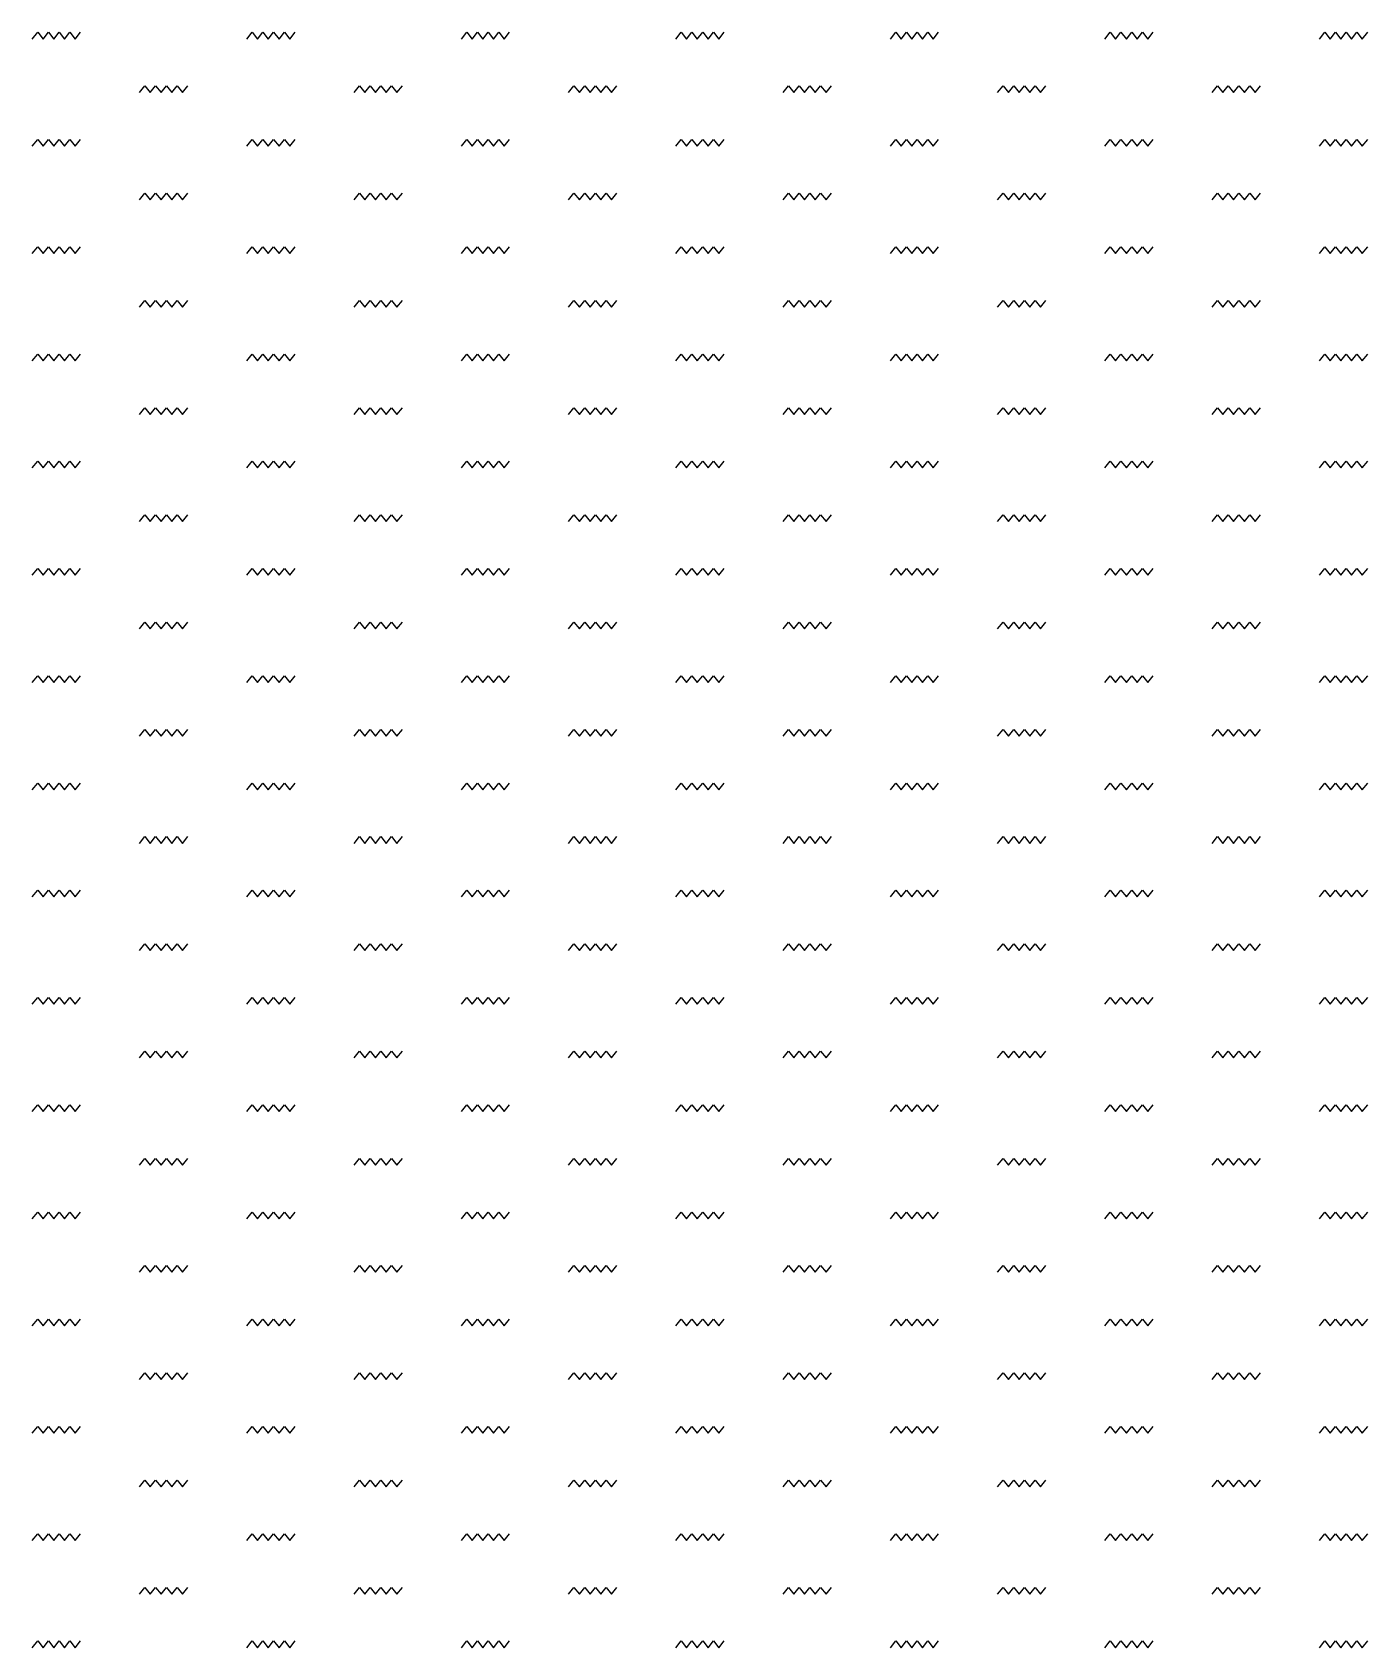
# Model space of a CAD drawing. Extents: x 0 to 1996, y -10 to 19965.
# Drawn here: x 1000 to 1996, y 7480 to 8685 of the extents above; entities that cross this region are included whole.
import ezdxf

# ---------------------------------------------------------------- set-up
doc = ezdxf.new("R2010")
doc.units = 0

msp = doc.modelspace()

# ---------------------------------------------------------------- linework, layer by layer
for points in [[(1000, 8680), (1004, 8685), (1008, 8680), (1012, 8685), (1016, 8680), (1020, 8685), (1024, 8680), (1028, 8685), (1032, 8680), (1036, 8685)], [(1160, 8680), (1164, 8685), (1168, 8680), (1172, 8685), (1176, 8680), (1180, 8685), (1184, 8680), (1188, 8685), (1192, 8680), (1196, 8685)], [(1320, 8680), (1324, 8685), (1328, 8680), (1332, 8685), (1336, 8680), (1340, 8685), (1344, 8680), (1348, 8685), (1352, 8680), (1356, 8685)], [(1480, 8680), (1484, 8685), (1488, 8680), (1492, 8685), (1496, 8680), (1500, 8685), (1504, 8680), (1508, 8685), (1512, 8680), (1516, 8685)], [(1640, 8680), (1644, 8685), (1648, 8680), (1652, 8685), (1656, 8680), (1660, 8685), (1664, 8680), (1668, 8685), (1672, 8680), (1676, 8685)], [(1800, 8680), (1804, 8685), (1808, 8680), (1812, 8685), (1816, 8680), (1820, 8685), (1824, 8680), (1828, 8685), (1832, 8680), (1836, 8685)], [(1960, 8680), (1964, 8685), (1968, 8680), (1972, 8685), (1976, 8680), (1980, 8685), (1984, 8680), (1988, 8685), (1992, 8680), (1996, 8685)], [(1080, 8640), (1084, 8645), (1088, 8640), (1092, 8645), (1096, 8640), (1100, 8645), (1104, 8640), (1108, 8645), (1112, 8640), (1116, 8645)], [(1240, 8640), (1244, 8645), (1248, 8640), (1252, 8645), (1256, 8640), (1260, 8645), (1264, 8640), (1268, 8645), (1272, 8640), (1276, 8645)], [(1400, 8640), (1404, 8645), (1408, 8640), (1412, 8645), (1416, 8640), (1420, 8645), (1424, 8640), (1428, 8645), (1432, 8640), (1436, 8645)], [(1560, 8640), (1564, 8645), (1568, 8640), (1572, 8645), (1576, 8640), (1580, 8645), (1584, 8640), (1588, 8645), (1592, 8640), (1596, 8645)], [(1720, 8640), (1724, 8645), (1728, 8640), (1732, 8645), (1736, 8640), (1740, 8645), (1744, 8640), (1748, 8645), (1752, 8640), (1756, 8645)], [(1880, 8640), (1884, 8645), (1888, 8640), (1892, 8645), (1896, 8640), (1900, 8645), (1904, 8640), (1908, 8645), (1912, 8640), (1916, 8645)], [(1000, 8600), (1004, 8605), (1008, 8600), (1012, 8605), (1016, 8600), (1020, 8605), (1024, 8600), (1028, 8605), (1032, 8600), (1036, 8605)], [(1160, 8600), (1164, 8605), (1168, 8600), (1172, 8605), (1176, 8600), (1180, 8605), (1184, 8600), (1188, 8605), (1192, 8600), (1196, 8605)], [(1320, 8600), (1324, 8605), (1328, 8600), (1332, 8605), (1336, 8600), (1340, 8605), (1344, 8600), (1348, 8605), (1352, 8600), (1356, 8605)], [(1480, 8600), (1484, 8605), (1488, 8600), (1492, 8605), (1496, 8600), (1500, 8605), (1504, 8600), (1508, 8605), (1512, 8600), (1516, 8605)], [(1640, 8600), (1644, 8605), (1648, 8600), (1652, 8605), (1656, 8600), (1660, 8605), (1664, 8600), (1668, 8605), (1672, 8600), (1676, 8605)], [(1800, 8600), (1804, 8605), (1808, 8600), (1812, 8605), (1816, 8600), (1820, 8605), (1824, 8600), (1828, 8605), (1832, 8600), (1836, 8605)], [(1960, 8600), (1964, 8605), (1968, 8600), (1972, 8605), (1976, 8600), (1980, 8605), (1984, 8600), (1988, 8605), (1992, 8600), (1996, 8605)], [(1080, 8560), (1084, 8565), (1088, 8560), (1092, 8565), (1096, 8560), (1100, 8565), (1104, 8560), (1108, 8565), (1112, 8560), (1116, 8565)], [(1240, 8560), (1244, 8565), (1248, 8560), (1252, 8565), (1256, 8560), (1260, 8565), (1264, 8560), (1268, 8565), (1272, 8560), (1276, 8565)], [(1400, 8560), (1404, 8565), (1408, 8560), (1412, 8565), (1416, 8560), (1420, 8565), (1424, 8560), (1428, 8565), (1432, 8560), (1436, 8565)], [(1560, 8560), (1564, 8565), (1568, 8560), (1572, 8565), (1576, 8560), (1580, 8565), (1584, 8560), (1588, 8565), (1592, 8560), (1596, 8565)], [(1720, 8560), (1724, 8565), (1728, 8560), (1732, 8565), (1736, 8560), (1740, 8565), (1744, 8560), (1748, 8565), (1752, 8560), (1756, 8565)], [(1880, 8560), (1884, 8565), (1888, 8560), (1892, 8565), (1896, 8560), (1900, 8565), (1904, 8560), (1908, 8565), (1912, 8560), (1916, 8565)], [(1000, 8520), (1004, 8525), (1008, 8520), (1012, 8525), (1016, 8520), (1020, 8525), (1024, 8520), (1028, 8525), (1032, 8520), (1036, 8525)], [(1160, 8520), (1164, 8525), (1168, 8520), (1172, 8525), (1176, 8520), (1180, 8525), (1184, 8520), (1188, 8525), (1192, 8520), (1196, 8525)], [(1320, 8520), (1324, 8525), (1328, 8520), (1332, 8525), (1336, 8520), (1340, 8525), (1344, 8520), (1348, 8525), (1352, 8520), (1356, 8525)], [(1480, 8520), (1484, 8525), (1488, 8520), (1492, 8525), (1496, 8520), (1500, 8525), (1504, 8520), (1508, 8525), (1512, 8520), (1516, 8525)], [(1640, 8520), (1644, 8525), (1648, 8520), (1652, 8525), (1656, 8520), (1660, 8525), (1664, 8520), (1668, 8525), (1672, 8520), (1676, 8525)], [(1800, 8520), (1804, 8525), (1808, 8520), (1812, 8525), (1816, 8520), (1820, 8525), (1824, 8520), (1828, 8525), (1832, 8520), (1836, 8525)], [(1960, 8520), (1964, 8525), (1968, 8520), (1972, 8525), (1976, 8520), (1980, 8525), (1984, 8520), (1988, 8525), (1992, 8520), (1996, 8525)], [(1080, 8480), (1084, 8485), (1088, 8480), (1092, 8485), (1096, 8480), (1100, 8485), (1104, 8480), (1108, 8485), (1112, 8480), (1116, 8485)], [(1240, 8480), (1244, 8485), (1248, 8480), (1252, 8485), (1256, 8480), (1260, 8485), (1264, 8480), (1268, 8485), (1272, 8480), (1276, 8485)], [(1400, 8480), (1404, 8485), (1408, 8480), (1412, 8485), (1416, 8480), (1420, 8485), (1424, 8480), (1428, 8485), (1432, 8480), (1436, 8485)], [(1560, 8480), (1564, 8485), (1568, 8480), (1572, 8485), (1576, 8480), (1580, 8485), (1584, 8480), (1588, 8485), (1592, 8480), (1596, 8485)], [(1720, 8480), (1724, 8485), (1728, 8480), (1732, 8485), (1736, 8480), (1740, 8485), (1744, 8480), (1748, 8485), (1752, 8480), (1756, 8485)], [(1880, 8480), (1884, 8485), (1888, 8480), (1892, 8485), (1896, 8480), (1900, 8485), (1904, 8480), (1908, 8485), (1912, 8480), (1916, 8485)], [(1000, 8440), (1004, 8445), (1008, 8440), (1012, 8445), (1016, 8440), (1020, 8445), (1024, 8440), (1028, 8445), (1032, 8440), (1036, 8445)], [(1160, 8440), (1164, 8445), (1168, 8440), (1172, 8445), (1176, 8440), (1180, 8445), (1184, 8440), (1188, 8445), (1192, 8440), (1196, 8445)], [(1320, 8440), (1324, 8445), (1328, 8440), (1332, 8445), (1336, 8440), (1340, 8445), (1344, 8440), (1348, 8445), (1352, 8440), (1356, 8445)], [(1480, 8440), (1484, 8445), (1488, 8440), (1492, 8445), (1496, 8440), (1500, 8445), (1504, 8440), (1508, 8445), (1512, 8440), (1516, 8445)], [(1640, 8440), (1644, 8445), (1648, 8440), (1652, 8445), (1656, 8440), (1660, 8445), (1664, 8440), (1668, 8445), (1672, 8440), (1676, 8445)], [(1800, 8440), (1804, 8445), (1808, 8440), (1812, 8445), (1816, 8440), (1820, 8445), (1824, 8440), (1828, 8445), (1832, 8440), (1836, 8445)], [(1960, 8440), (1964, 8445), (1968, 8440), (1972, 8445), (1976, 8440), (1980, 8445), (1984, 8440), (1988, 8445), (1992, 8440), (1996, 8445)], [(1080, 8400), (1084, 8405), (1088, 8400), (1092, 8405), (1096, 8400), (1100, 8405), (1104, 8400), (1108, 8405), (1112, 8400), (1116, 8405)], [(1240, 8400), (1244, 8405), (1248, 8400), (1252, 8405), (1256, 8400), (1260, 8405), (1264, 8400), (1268, 8405), (1272, 8400), (1276, 8405)], [(1400, 8400), (1404, 8405), (1408, 8400), (1412, 8405), (1416, 8400), (1420, 8405), (1424, 8400), (1428, 8405), (1432, 8400), (1436, 8405)], [(1560, 8400), (1564, 8405), (1568, 8400), (1572, 8405), (1576, 8400), (1580, 8405), (1584, 8400), (1588, 8405), (1592, 8400), (1596, 8405)], [(1720, 8400), (1724, 8405), (1728, 8400), (1732, 8405), (1736, 8400), (1740, 8405), (1744, 8400), (1748, 8405), (1752, 8400), (1756, 8405)], [(1880, 8400), (1884, 8405), (1888, 8400), (1892, 8405), (1896, 8400), (1900, 8405), (1904, 8400), (1908, 8405), (1912, 8400), (1916, 8405)], [(1000, 8360), (1004, 8365), (1008, 8360), (1012, 8365), (1016, 8360), (1020, 8365), (1024, 8360), (1028, 8365), (1032, 8360), (1036, 8365)], [(1160, 8360), (1164, 8365), (1168, 8360), (1172, 8365), (1176, 8360), (1180, 8365), (1184, 8360), (1188, 8365), (1192, 8360), (1196, 8365)], [(1320, 8360), (1324, 8365), (1328, 8360), (1332, 8365), (1336, 8360), (1340, 8365), (1344, 8360), (1348, 8365), (1352, 8360), (1356, 8365)], [(1480, 8360), (1484, 8365), (1488, 8360), (1492, 8365), (1496, 8360), (1500, 8365), (1504, 8360), (1508, 8365), (1512, 8360), (1516, 8365)], [(1640, 8360), (1644, 8365), (1648, 8360), (1652, 8365), (1656, 8360), (1660, 8365), (1664, 8360), (1668, 8365), (1672, 8360), (1676, 8365)], [(1800, 8360), (1804, 8365), (1808, 8360), (1812, 8365), (1816, 8360), (1820, 8365), (1824, 8360), (1828, 8365), (1832, 8360), (1836, 8365)], [(1960, 8360), (1964, 8365), (1968, 8360), (1972, 8365), (1976, 8360), (1980, 8365), (1984, 8360), (1988, 8365), (1992, 8360), (1996, 8365)], [(1080, 8320), (1084, 8325), (1088, 8320), (1092, 8325), (1096, 8320), (1100, 8325), (1104, 8320), (1108, 8325), (1112, 8320), (1116, 8325)], [(1240, 8320), (1244, 8325), (1248, 8320), (1252, 8325), (1256, 8320), (1260, 8325), (1264, 8320), (1268, 8325), (1272, 8320), (1276, 8325)], [(1400, 8320), (1404, 8325), (1408, 8320), (1412, 8325), (1416, 8320), (1420, 8325), (1424, 8320), (1428, 8325), (1432, 8320), (1436, 8325)], [(1560, 8320), (1564, 8325), (1568, 8320), (1572, 8325), (1576, 8320), (1580, 8325), (1584, 8320), (1588, 8325), (1592, 8320), (1596, 8325)], [(1720, 8320), (1724, 8325), (1728, 8320), (1732, 8325), (1736, 8320), (1740, 8325), (1744, 8320), (1748, 8325), (1752, 8320), (1756, 8325)], [(1880, 8320), (1884, 8325), (1888, 8320), (1892, 8325), (1896, 8320), (1900, 8325), (1904, 8320), (1908, 8325), (1912, 8320), (1916, 8325)], [(1000, 8280), (1004, 8285), (1008, 8280), (1012, 8285), (1016, 8280), (1020, 8285), (1024, 8280), (1028, 8285), (1032, 8280), (1036, 8285)], [(1160, 8280), (1164, 8285), (1168, 8280), (1172, 8285), (1176, 8280), (1180, 8285), (1184, 8280), (1188, 8285), (1192, 8280), (1196, 8285)], [(1320, 8280), (1324, 8285), (1328, 8280), (1332, 8285), (1336, 8280), (1340, 8285), (1344, 8280), (1348, 8285), (1352, 8280), (1356, 8285)], [(1480, 8280), (1484, 8285), (1488, 8280), (1492, 8285), (1496, 8280), (1500, 8285), (1504, 8280), (1508, 8285), (1512, 8280), (1516, 8285)], [(1640, 8280), (1644, 8285), (1648, 8280), (1652, 8285), (1656, 8280), (1660, 8285), (1664, 8280), (1668, 8285), (1672, 8280), (1676, 8285)], [(1800, 8280), (1804, 8285), (1808, 8280), (1812, 8285), (1816, 8280), (1820, 8285), (1824, 8280), (1828, 8285), (1832, 8280), (1836, 8285)], [(1960, 8280), (1964, 8285), (1968, 8280), (1972, 8285), (1976, 8280), (1980, 8285), (1984, 8280), (1988, 8285), (1992, 8280), (1996, 8285)], [(1080, 8240), (1084, 8245), (1088, 8240), (1092, 8245), (1096, 8240), (1100, 8245), (1104, 8240), (1108, 8245), (1112, 8240), (1116, 8245)], [(1240, 8240), (1244, 8245), (1248, 8240), (1252, 8245), (1256, 8240), (1260, 8245), (1264, 8240), (1268, 8245), (1272, 8240), (1276, 8245)], [(1400, 8240), (1404, 8245), (1408, 8240), (1412, 8245), (1416, 8240), (1420, 8245), (1424, 8240), (1428, 8245), (1432, 8240), (1436, 8245)], [(1560, 8240), (1564, 8245), (1568, 8240), (1572, 8245), (1576, 8240), (1580, 8245), (1584, 8240), (1588, 8245), (1592, 8240), (1596, 8245)], [(1720, 8240), (1724, 8245), (1728, 8240), (1732, 8245), (1736, 8240), (1740, 8245), (1744, 8240), (1748, 8245), (1752, 8240), (1756, 8245)], [(1880, 8240), (1884, 8245), (1888, 8240), (1892, 8245), (1896, 8240), (1900, 8245), (1904, 8240), (1908, 8245), (1912, 8240), (1916, 8245)], [(1000, 8200), (1004, 8205), (1008, 8200), (1012, 8205), (1016, 8200), (1020, 8205), (1024, 8200), (1028, 8205), (1032, 8200), (1036, 8205)], [(1160, 8200), (1164, 8205), (1168, 8200), (1172, 8205), (1176, 8200), (1180, 8205), (1184, 8200), (1188, 8205), (1192, 8200), (1196, 8205)], [(1320, 8200), (1324, 8205), (1328, 8200), (1332, 8205), (1336, 8200), (1340, 8205), (1344, 8200), (1348, 8205), (1352, 8200), (1356, 8205)], [(1480, 8200), (1484, 8205), (1488, 8200), (1492, 8205), (1496, 8200), (1500, 8205), (1504, 8200), (1508, 8205), (1512, 8200), (1516, 8205)], [(1640, 8200), (1644, 8205), (1648, 8200), (1652, 8205), (1656, 8200), (1660, 8205), (1664, 8200), (1668, 8205), (1672, 8200), (1676, 8205)], [(1800, 8200), (1804, 8205), (1808, 8200), (1812, 8205), (1816, 8200), (1820, 8205), (1824, 8200), (1828, 8205), (1832, 8200), (1836, 8205)], [(1960, 8200), (1964, 8205), (1968, 8200), (1972, 8205), (1976, 8200), (1980, 8205), (1984, 8200), (1988, 8205), (1992, 8200), (1996, 8205)], [(1080, 8160), (1084, 8165), (1088, 8160), (1092, 8165), (1096, 8160), (1100, 8165), (1104, 8160), (1108, 8165), (1112, 8160), (1116, 8165)], [(1240, 8160), (1244, 8165), (1248, 8160), (1252, 8165), (1256, 8160), (1260, 8165), (1264, 8160), (1268, 8165), (1272, 8160), (1276, 8165)], [(1400, 8160), (1404, 8165), (1408, 8160), (1412, 8165), (1416, 8160), (1420, 8165), (1424, 8160), (1428, 8165), (1432, 8160), (1436, 8165)], [(1560, 8160), (1564, 8165), (1568, 8160), (1572, 8165), (1576, 8160), (1580, 8165), (1584, 8160), (1588, 8165), (1592, 8160), (1596, 8165)], [(1720, 8160), (1724, 8165), (1728, 8160), (1732, 8165), (1736, 8160), (1740, 8165), (1744, 8160), (1748, 8165), (1752, 8160), (1756, 8165)], [(1880, 8160), (1884, 8165), (1888, 8160), (1892, 8165), (1896, 8160), (1900, 8165), (1904, 8160), (1908, 8165), (1912, 8160), (1916, 8165)], [(1000, 8120), (1004, 8125), (1008, 8120), (1012, 8125), (1016, 8120), (1020, 8125), (1024, 8120), (1028, 8125), (1032, 8120), (1036, 8125)], [(1160, 8120), (1164, 8125), (1168, 8120), (1172, 8125), (1176, 8120), (1180, 8125), (1184, 8120), (1188, 8125), (1192, 8120), (1196, 8125)], [(1320, 8120), (1324, 8125), (1328, 8120), (1332, 8125), (1336, 8120), (1340, 8125), (1344, 8120), (1348, 8125), (1352, 8120), (1356, 8125)], [(1480, 8120), (1484, 8125), (1488, 8120), (1492, 8125), (1496, 8120), (1500, 8125), (1504, 8120), (1508, 8125), (1512, 8120), (1516, 8125)], [(1640, 8120), (1644, 8125), (1648, 8120), (1652, 8125), (1656, 8120), (1660, 8125), (1664, 8120), (1668, 8125), (1672, 8120), (1676, 8125)], [(1800, 8120), (1804, 8125), (1808, 8120), (1812, 8125), (1816, 8120), (1820, 8125), (1824, 8120), (1828, 8125), (1832, 8120), (1836, 8125)], [(1960, 8120), (1964, 8125), (1968, 8120), (1972, 8125), (1976, 8120), (1980, 8125), (1984, 8120), (1988, 8125), (1992, 8120), (1996, 8125)], [(1080, 8080), (1084, 8085), (1088, 8080), (1092, 8085), (1096, 8080), (1100, 8085), (1104, 8080), (1108, 8085), (1112, 8080), (1116, 8085)], [(1240, 8080), (1244, 8085), (1248, 8080), (1252, 8085), (1256, 8080), (1260, 8085), (1264, 8080), (1268, 8085), (1272, 8080), (1276, 8085)], [(1400, 8080), (1404, 8085), (1408, 8080), (1412, 8085), (1416, 8080), (1420, 8085), (1424, 8080), (1428, 8085), (1432, 8080), (1436, 8085)], [(1560, 8080), (1564, 8085), (1568, 8080), (1572, 8085), (1576, 8080), (1580, 8085), (1584, 8080), (1588, 8085), (1592, 8080), (1596, 8085)], [(1720, 8080), (1724, 8085), (1728, 8080), (1732, 8085), (1736, 8080), (1740, 8085), (1744, 8080), (1748, 8085), (1752, 8080), (1756, 8085)], [(1880, 8080), (1884, 8085), (1888, 8080), (1892, 8085), (1896, 8080), (1900, 8085), (1904, 8080), (1908, 8085), (1912, 8080), (1916, 8085)], [(1000, 8040), (1004, 8045), (1008, 8040), (1012, 8045), (1016, 8040), (1020, 8045), (1024, 8040), (1028, 8045), (1032, 8040), (1036, 8045)], [(1160, 8040), (1164, 8045), (1168, 8040), (1172, 8045), (1176, 8040), (1180, 8045), (1184, 8040), (1188, 8045), (1192, 8040), (1196, 8045)], [(1320, 8040), (1324, 8045), (1328, 8040), (1332, 8045), (1336, 8040), (1340, 8045), (1344, 8040), (1348, 8045), (1352, 8040), (1356, 8045)], [(1480, 8040), (1484, 8045), (1488, 8040), (1492, 8045), (1496, 8040), (1500, 8045), (1504, 8040), (1508, 8045), (1512, 8040), (1516, 8045)], [(1640, 8040), (1644, 8045), (1648, 8040), (1652, 8045), (1656, 8040), (1660, 8045), (1664, 8040), (1668, 8045), (1672, 8040), (1676, 8045)], [(1800, 8040), (1804, 8045), (1808, 8040), (1812, 8045), (1816, 8040), (1820, 8045), (1824, 8040), (1828, 8045), (1832, 8040), (1836, 8045)], [(1960, 8040), (1964, 8045), (1968, 8040), (1972, 8045), (1976, 8040), (1980, 8045), (1984, 8040), (1988, 8045), (1992, 8040), (1996, 8045)], [(1080, 8000), (1084, 8005), (1088, 8000), (1092, 8005), (1096, 8000), (1100, 8005), (1104, 8000), (1108, 8005), (1112, 8000), (1116, 8005)], [(1240, 8000), (1244, 8005), (1248, 8000), (1252, 8005), (1256, 8000), (1260, 8005), (1264, 8000), (1268, 8005), (1272, 8000), (1276, 8005)], [(1400, 8000), (1404, 8005), (1408, 8000), (1412, 8005), (1416, 8000), (1420, 8005), (1424, 8000), (1428, 8005), (1432, 8000), (1436, 8005)], [(1560, 8000), (1564, 8005), (1568, 8000), (1572, 8005), (1576, 8000), (1580, 8005), (1584, 8000), (1588, 8005), (1592, 8000), (1596, 8005)], [(1720, 8000), (1724, 8005), (1728, 8000), (1732, 8005), (1736, 8000), (1740, 8005), (1744, 8000), (1748, 8005), (1752, 8000), (1756, 8005)], [(1880, 8000), (1884, 8005), (1888, 8000), (1892, 8005), (1896, 8000), (1900, 8005), (1904, 8000), (1908, 8005), (1912, 8000), (1916, 8005)], [(1000, 7960), (1004, 7965), (1008, 7960), (1012, 7965), (1016, 7960), (1020, 7965), (1024, 7960), (1028, 7965), (1032, 7960), (1036, 7965)], [(1160, 7960), (1164, 7965), (1168, 7960), (1172, 7965), (1176, 7960), (1180, 7965), (1184, 7960), (1188, 7965), (1192, 7960), (1196, 7965)], [(1320, 7960), (1324, 7965), (1328, 7960), (1332, 7965), (1336, 7960), (1340, 7965), (1344, 7960), (1348, 7965), (1352, 7960), (1356, 7965)], [(1480, 7960), (1484, 7965), (1488, 7960), (1492, 7965), (1496, 7960), (1500, 7965), (1504, 7960), (1508, 7965), (1512, 7960), (1516, 7965)], [(1640, 7960), (1644, 7965), (1648, 7960), (1652, 7965), (1656, 7960), (1660, 7965), (1664, 7960), (1668, 7965), (1672, 7960), (1676, 7965)], [(1800, 7960), (1804, 7965), (1808, 7960), (1812, 7965), (1816, 7960), (1820, 7965), (1824, 7960), (1828, 7965), (1832, 7960), (1836, 7965)], [(1960, 7960), (1964, 7965), (1968, 7960), (1972, 7965), (1976, 7960), (1980, 7965), (1984, 7960), (1988, 7965), (1992, 7960), (1996, 7965)], [(1080, 7920), (1084, 7925), (1088, 7920), (1092, 7925), (1096, 7920), (1100, 7925), (1104, 7920), (1108, 7925), (1112, 7920), (1116, 7925)], [(1240, 7920), (1244, 7925), (1248, 7920), (1252, 7925), (1256, 7920), (1260, 7925), (1264, 7920), (1268, 7925), (1272, 7920), (1276, 7925)], [(1400, 7920), (1404, 7925), (1408, 7920), (1412, 7925), (1416, 7920), (1420, 7925), (1424, 7920), (1428, 7925), (1432, 7920), (1436, 7925)], [(1560, 7920), (1564, 7925), (1568, 7920), (1572, 7925), (1576, 7920), (1580, 7925), (1584, 7920), (1588, 7925), (1592, 7920), (1596, 7925)], [(1720, 7920), (1724, 7925), (1728, 7920), (1732, 7925), (1736, 7920), (1740, 7925), (1744, 7920), (1748, 7925), (1752, 7920), (1756, 7925)], [(1880, 7920), (1884, 7925), (1888, 7920), (1892, 7925), (1896, 7920), (1900, 7925), (1904, 7920), (1908, 7925), (1912, 7920), (1916, 7925)], [(1000, 7880), (1004, 7885), (1008, 7880), (1012, 7885), (1016, 7880), (1020, 7885), (1024, 7880), (1028, 7885), (1032, 7880), (1036, 7885)], [(1160, 7880), (1164, 7885), (1168, 7880), (1172, 7885), (1176, 7880), (1180, 7885), (1184, 7880), (1188, 7885), (1192, 7880), (1196, 7885)], [(1320, 7880), (1324, 7885), (1328, 7880), (1332, 7885), (1336, 7880), (1340, 7885), (1344, 7880), (1348, 7885), (1352, 7880), (1356, 7885)], [(1480, 7880), (1484, 7885), (1488, 7880), (1492, 7885), (1496, 7880), (1500, 7885), (1504, 7880), (1508, 7885), (1512, 7880), (1516, 7885)], [(1640, 7880), (1644, 7885), (1648, 7880), (1652, 7885), (1656, 7880), (1660, 7885), (1664, 7880), (1668, 7885), (1672, 7880), (1676, 7885)], [(1800, 7880), (1804, 7885), (1808, 7880), (1812, 7885), (1816, 7880), (1820, 7885), (1824, 7880), (1828, 7885), (1832, 7880), (1836, 7885)], [(1960, 7880), (1964, 7885), (1968, 7880), (1972, 7885), (1976, 7880), (1980, 7885), (1984, 7880), (1988, 7885), (1992, 7880), (1996, 7885)], [(1080, 7840), (1084, 7845), (1088, 7840), (1092, 7845), (1096, 7840), (1100, 7845), (1104, 7840), (1108, 7845), (1112, 7840), (1116, 7845)], [(1240, 7840), (1244, 7845), (1248, 7840), (1252, 7845), (1256, 7840), (1260, 7845), (1264, 7840), (1268, 7845), (1272, 7840), (1276, 7845)], [(1400, 7840), (1404, 7845), (1408, 7840), (1412, 7845), (1416, 7840), (1420, 7845), (1424, 7840), (1428, 7845), (1432, 7840), (1436, 7845)], [(1560, 7840), (1564, 7845), (1568, 7840), (1572, 7845), (1576, 7840), (1580, 7845), (1584, 7840), (1588, 7845), (1592, 7840), (1596, 7845)], [(1720, 7840), (1724, 7845), (1728, 7840), (1732, 7845), (1736, 7840), (1740, 7845), (1744, 7840), (1748, 7845), (1752, 7840), (1756, 7845)], [(1880, 7840), (1884, 7845), (1888, 7840), (1892, 7845), (1896, 7840), (1900, 7845), (1904, 7840), (1908, 7845), (1912, 7840), (1916, 7845)], [(1000, 7800), (1004, 7805), (1008, 7800), (1012, 7805), (1016, 7800), (1020, 7805), (1024, 7800), (1028, 7805), (1032, 7800), (1036, 7805)], [(1160, 7800), (1164, 7805), (1168, 7800), (1172, 7805), (1176, 7800), (1180, 7805), (1184, 7800), (1188, 7805), (1192, 7800), (1196, 7805)], [(1320, 7800), (1324, 7805), (1328, 7800), (1332, 7805), (1336, 7800), (1340, 7805), (1344, 7800), (1348, 7805), (1352, 7800), (1356, 7805)], [(1480, 7800), (1484, 7805), (1488, 7800), (1492, 7805), (1496, 7800), (1500, 7805), (1504, 7800), (1508, 7805), (1512, 7800), (1516, 7805)], [(1640, 7800), (1644, 7805), (1648, 7800), (1652, 7805), (1656, 7800), (1660, 7805), (1664, 7800), (1668, 7805), (1672, 7800), (1676, 7805)], [(1800, 7800), (1804, 7805), (1808, 7800), (1812, 7805), (1816, 7800), (1820, 7805), (1824, 7800), (1828, 7805), (1832, 7800), (1836, 7805)], [(1960, 7800), (1964, 7805), (1968, 7800), (1972, 7805), (1976, 7800), (1980, 7805), (1984, 7800), (1988, 7805), (1992, 7800), (1996, 7805)], [(1080, 7760), (1084, 7765), (1088, 7760), (1092, 7765), (1096, 7760), (1100, 7765), (1104, 7760), (1108, 7765), (1112, 7760), (1116, 7765)], [(1240, 7760), (1244, 7765), (1248, 7760), (1252, 7765), (1256, 7760), (1260, 7765), (1264, 7760), (1268, 7765), (1272, 7760), (1276, 7765)], [(1400, 7760), (1404, 7765), (1408, 7760), (1412, 7765), (1416, 7760), (1420, 7765), (1424, 7760), (1428, 7765), (1432, 7760), (1436, 7765)], [(1560, 7760), (1564, 7765), (1568, 7760), (1572, 7765), (1576, 7760), (1580, 7765), (1584, 7760), (1588, 7765), (1592, 7760), (1596, 7765)], [(1720, 7760), (1724, 7765), (1728, 7760), (1732, 7765), (1736, 7760), (1740, 7765), (1744, 7760), (1748, 7765), (1752, 7760), (1756, 7765)], [(1880, 7760), (1884, 7765), (1888, 7760), (1892, 7765), (1896, 7760), (1900, 7765), (1904, 7760), (1908, 7765), (1912, 7760), (1916, 7765)], [(1000, 7720), (1004, 7725), (1008, 7720), (1012, 7725), (1016, 7720), (1020, 7725), (1024, 7720), (1028, 7725), (1032, 7720), (1036, 7725)], [(1160, 7720), (1164, 7725), (1168, 7720), (1172, 7725), (1176, 7720), (1180, 7725), (1184, 7720), (1188, 7725), (1192, 7720), (1196, 7725)], [(1320, 7720), (1324, 7725), (1328, 7720), (1332, 7725), (1336, 7720), (1340, 7725), (1344, 7720), (1348, 7725), (1352, 7720), (1356, 7725)], [(1480, 7720), (1484, 7725), (1488, 7720), (1492, 7725), (1496, 7720), (1500, 7725), (1504, 7720), (1508, 7725), (1512, 7720), (1516, 7725)], [(1640, 7720), (1644, 7725), (1648, 7720), (1652, 7725), (1656, 7720), (1660, 7725), (1664, 7720), (1668, 7725), (1672, 7720), (1676, 7725)], [(1800, 7720), (1804, 7725), (1808, 7720), (1812, 7725), (1816, 7720), (1820, 7725), (1824, 7720), (1828, 7725), (1832, 7720), (1836, 7725)], [(1960, 7720), (1964, 7725), (1968, 7720), (1972, 7725), (1976, 7720), (1980, 7725), (1984, 7720), (1988, 7725), (1992, 7720), (1996, 7725)], [(1080, 7680), (1084, 7685), (1088, 7680), (1092, 7685), (1096, 7680), (1100, 7685), (1104, 7680), (1108, 7685), (1112, 7680), (1116, 7685)], [(1240, 7680), (1244, 7685), (1248, 7680), (1252, 7685), (1256, 7680), (1260, 7685), (1264, 7680), (1268, 7685), (1272, 7680), (1276, 7685)], [(1400, 7680), (1404, 7685), (1408, 7680), (1412, 7685), (1416, 7680), (1420, 7685), (1424, 7680), (1428, 7685), (1432, 7680), (1436, 7685)], [(1560, 7680), (1564, 7685), (1568, 7680), (1572, 7685), (1576, 7680), (1580, 7685), (1584, 7680), (1588, 7685), (1592, 7680), (1596, 7685)], [(1720, 7680), (1724, 7685), (1728, 7680), (1732, 7685), (1736, 7680), (1740, 7685), (1744, 7680), (1748, 7685), (1752, 7680), (1756, 7685)], [(1880, 7680), (1884, 7685), (1888, 7680), (1892, 7685), (1896, 7680), (1900, 7685), (1904, 7680), (1908, 7685), (1912, 7680), (1916, 7685)], [(1000, 7640), (1004, 7645), (1008, 7640), (1012, 7645), (1016, 7640), (1020, 7645), (1024, 7640), (1028, 7645), (1032, 7640), (1036, 7645)], [(1160, 7640), (1164, 7645), (1168, 7640), (1172, 7645), (1176, 7640), (1180, 7645), (1184, 7640), (1188, 7645), (1192, 7640), (1196, 7645)], [(1320, 7640), (1324, 7645), (1328, 7640), (1332, 7645), (1336, 7640), (1340, 7645), (1344, 7640), (1348, 7645), (1352, 7640), (1356, 7645)], [(1480, 7640), (1484, 7645), (1488, 7640), (1492, 7645), (1496, 7640), (1500, 7645), (1504, 7640), (1508, 7645), (1512, 7640), (1516, 7645)], [(1640, 7640), (1644, 7645), (1648, 7640), (1652, 7645), (1656, 7640), (1660, 7645), (1664, 7640), (1668, 7645), (1672, 7640), (1676, 7645)], [(1800, 7640), (1804, 7645), (1808, 7640), (1812, 7645), (1816, 7640), (1820, 7645), (1824, 7640), (1828, 7645), (1832, 7640), (1836, 7645)], [(1960, 7640), (1964, 7645), (1968, 7640), (1972, 7645), (1976, 7640), (1980, 7645), (1984, 7640), (1988, 7645), (1992, 7640), (1996, 7645)], [(1080, 7600), (1084, 7605), (1088, 7600), (1092, 7605), (1096, 7600), (1100, 7605), (1104, 7600), (1108, 7605), (1112, 7600), (1116, 7605)], [(1240, 7600), (1244, 7605), (1248, 7600), (1252, 7605), (1256, 7600), (1260, 7605), (1264, 7600), (1268, 7605), (1272, 7600), (1276, 7605)], [(1400, 7600), (1404, 7605), (1408, 7600), (1412, 7605), (1416, 7600), (1420, 7605), (1424, 7600), (1428, 7605), (1432, 7600), (1436, 7605)], [(1560, 7600), (1564, 7605), (1568, 7600), (1572, 7605), (1576, 7600), (1580, 7605), (1584, 7600), (1588, 7605), (1592, 7600), (1596, 7605)], [(1720, 7600), (1724, 7605), (1728, 7600), (1732, 7605), (1736, 7600), (1740, 7605), (1744, 7600), (1748, 7605), (1752, 7600), (1756, 7605)], [(1880, 7600), (1884, 7605), (1888, 7600), (1892, 7605), (1896, 7600), (1900, 7605), (1904, 7600), (1908, 7605), (1912, 7600), (1916, 7605)], [(1000, 7560), (1004, 7565), (1008, 7560), (1012, 7565), (1016, 7560), (1020, 7565), (1024, 7560), (1028, 7565), (1032, 7560), (1036, 7565)], [(1160, 7560), (1164, 7565), (1168, 7560), (1172, 7565), (1176, 7560), (1180, 7565), (1184, 7560), (1188, 7565), (1192, 7560), (1196, 7565)], [(1320, 7560), (1324, 7565), (1328, 7560), (1332, 7565), (1336, 7560), (1340, 7565), (1344, 7560), (1348, 7565), (1352, 7560), (1356, 7565)], [(1480, 7560), (1484, 7565), (1488, 7560), (1492, 7565), (1496, 7560), (1500, 7565), (1504, 7560), (1508, 7565), (1512, 7560), (1516, 7565)], [(1640, 7560), (1644, 7565), (1648, 7560), (1652, 7565), (1656, 7560), (1660, 7565), (1664, 7560), (1668, 7565), (1672, 7560), (1676, 7565)], [(1800, 7560), (1804, 7565), (1808, 7560), (1812, 7565), (1816, 7560), (1820, 7565), (1824, 7560), (1828, 7565), (1832, 7560), (1836, 7565)], [(1960, 7560), (1964, 7565), (1968, 7560), (1972, 7565), (1976, 7560), (1980, 7565), (1984, 7560), (1988, 7565), (1992, 7560), (1996, 7565)], [(1080, 7520), (1084, 7525), (1088, 7520), (1092, 7525), (1096, 7520), (1100, 7525), (1104, 7520), (1108, 7525), (1112, 7520), (1116, 7525)], [(1240, 7520), (1244, 7525), (1248, 7520), (1252, 7525), (1256, 7520), (1260, 7525), (1264, 7520), (1268, 7525), (1272, 7520), (1276, 7525)], [(1400, 7520), (1404, 7525), (1408, 7520), (1412, 7525), (1416, 7520), (1420, 7525), (1424, 7520), (1428, 7525), (1432, 7520), (1436, 7525)], [(1560, 7520), (1564, 7525), (1568, 7520), (1572, 7525), (1576, 7520), (1580, 7525), (1584, 7520), (1588, 7525), (1592, 7520), (1596, 7525)], [(1720, 7520), (1724, 7525), (1728, 7520), (1732, 7525), (1736, 7520), (1740, 7525), (1744, 7520), (1748, 7525), (1752, 7520), (1756, 7525)], [(1880, 7520), (1884, 7525), (1888, 7520), (1892, 7525), (1896, 7520), (1900, 7525), (1904, 7520), (1908, 7525), (1912, 7520), (1916, 7525)], [(1000, 7480), (1004, 7485), (1008, 7480), (1012, 7485), (1016, 7480), (1020, 7485), (1024, 7480), (1028, 7485), (1032, 7480), (1036, 7485)], [(1160, 7480), (1164, 7485), (1168, 7480), (1172, 7485), (1176, 7480), (1180, 7485), (1184, 7480), (1188, 7485), (1192, 7480), (1196, 7485)], [(1320, 7480), (1324, 7485), (1328, 7480), (1332, 7485), (1336, 7480), (1340, 7485), (1344, 7480), (1348, 7485), (1352, 7480), (1356, 7485)], [(1480, 7480), (1484, 7485), (1488, 7480), (1492, 7485), (1496, 7480), (1500, 7485), (1504, 7480), (1508, 7485), (1512, 7480), (1516, 7485)], [(1640, 7480), (1644, 7485), (1648, 7480), (1652, 7485), (1656, 7480), (1660, 7485), (1664, 7480), (1668, 7485), (1672, 7480), (1676, 7485)], [(1800, 7480), (1804, 7485), (1808, 7480), (1812, 7485), (1816, 7480), (1820, 7485), (1824, 7480), (1828, 7485), (1832, 7480), (1836, 7485)], [(1960, 7480), (1964, 7485), (1968, 7480), (1972, 7485), (1976, 7480), (1980, 7485), (1984, 7480), (1988, 7485), (1992, 7480), (1996, 7485)]]:
    msp.add_lwpolyline(points)

doc.saveas('drawing.dxf')
